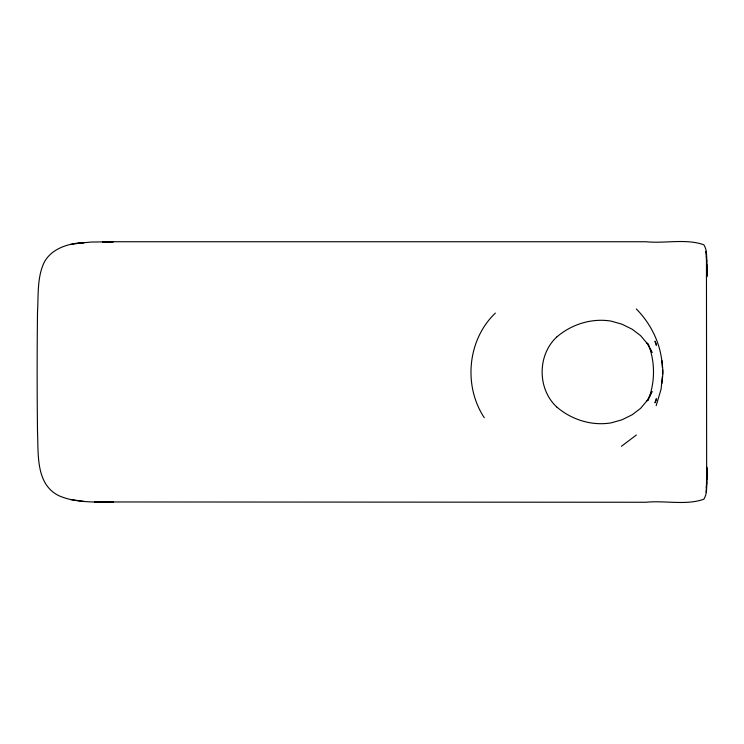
<?xml version="1.0" encoding="UTF-8"?>
<svg xmlns="http://www.w3.org/2000/svg" width="744" height="744" viewBox="0 0 744 744"><rect width="100%" height="100%" fill="white"/><g stroke="black" fill="none" stroke-linecap="round" stroke-linejoin="round"><path stroke-width="1.12" d="M706.8 467L706.447 488.045L706.763 475.593M706.763 474.7L706.8 467.706M706.8 468.32L706.763 477.648L706.763 474.161M706.661 483.563L706.447 255.955L706.763 269.616M706.744 479.527L706.763 477.044M706.763 268.407C705.907 260.698 708.241 251.602 703.843 244.776C685.996 238.415 664.829 243.697 645.997 241.744L113.534 241.744L91.075 242.051L78.129 243.307L84.1 242.525C68.625 243.279 50.955 248.412 43.729 263.302C37.005 278.47 38.493 295.638 37.516 311.81C37.023 351.931 37.023 392.069 37.516 432.19C38.511 453.989 35.526 484.214 58.85 495.699C72.726 501.809 88.369 501.977 103.323 502.181L94.469 501.949L645.997 502.256C664.829 500.303 685.996 505.585 703.843 499.224C708.409 492.035 705.805 482.456 706.763 474.384M706.661 482.81L706.093 492.203M661.983 383.327L663.053 372L661.983 360.673M662.318 376.557L661.109 389.084L656.162 405.657M662.541 374.279L662.541 369.722M656.282 398.514L654.999 402.848L656.515 399.305M648.554 399.175L648.21 400.226C655.231 382.174 655.259 361.817 648.229 343.765M649.717 396.533L652.032 391.502L646.964 400.988M495.355 313.094C467.446 339.701 463.149 385.792 484.288 417.728M647.261 400.439L640.556 408.391L632.205 414.724L622.114 419.746L611.159 422.871C591.712 426.117 571.318 419.69 556.549 406.801L556.642 406.894C537.298 388.889 537.298 355.111 556.642 337.106L556.549 337.199C571.318 324.31 591.712 317.874 611.159 321.12L622.114 324.254L632.205 329.276L640.556 335.6L647.261 343.561L646.973 343.012L652.032 352.498L650.396 348.917M621.407 446.307L636.362 435.008M84.416 242.525L70.475 244.469M70.475 499.531L84.416 501.475M636.362 308.993C651.679 324.542 661.621 345.495 662.318 367.443M656.515 344.695L654.999 341.152L656.282 345.486M706.093 251.798L706.661 261.191M706.093 251.37L706.447 255.462M706.661 260.437L706.8 275.68L706.744 264.473M706.744 269.561L706.8 275.68M706.763 269.3L706.8 276.294M706.8 277.001L706.763 266.352L706.763 269.839M106.959 241.819L102.579 241.884L113.534 241.744L106.959 241.819M113.534 502.256L102.579 502.116L113.534 502.256"/></g></svg>
